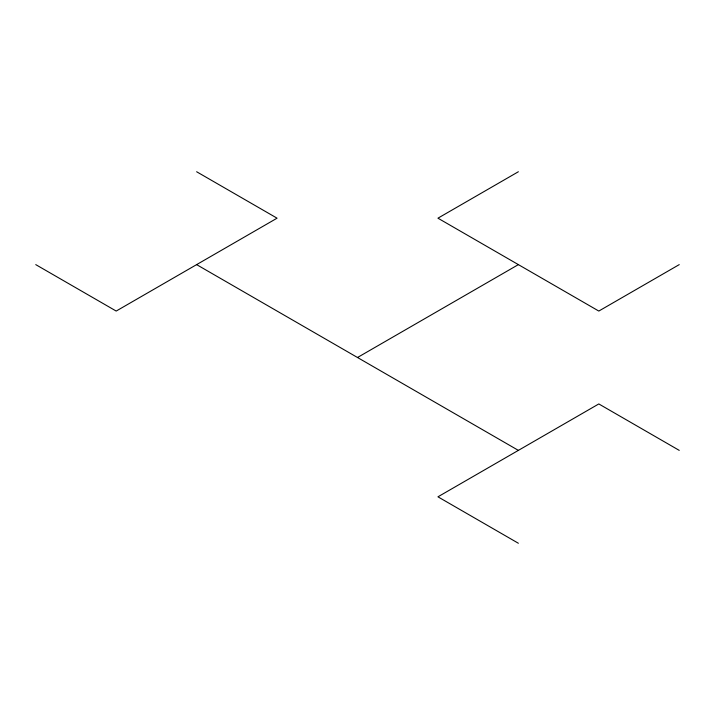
<?xml version="1.0" encoding="UTF-8"?>
<svg xmlns="http://www.w3.org/2000/svg" width="715" height="715" viewBox="0 0 715 715"><rect width="100%" height="100%" fill="white"/><g stroke="black" fill="none" stroke-linecap="round" stroke-linejoin="round"><path stroke-width="1.07" d="M518.375 171.743L437.938 218.182L598.812 311.061L679.25 264.622M357.5 357.5L518.375 264.622M196.625 171.743L277.062 218.182L116.188 311.061L35.75 264.622M679.25 450.379L598.812 403.939L437.938 496.818L518.375 543.257M196.625 264.622L518.375 450.379"/></g></svg>
